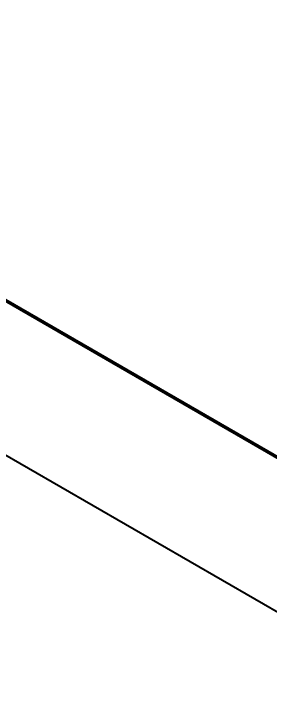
# Model space of a CAD drawing. Header units: millimetres. Extents: x 0 to 594, y 0 to 420.
# Drawn here: x 210.3 to 235, y 152.6 to 218.2 of the extents above; entities that cross this region are included whole.
import ezdxf

# ---------------------------------------------------------------- set-up
doc = ezdxf.new("R2010")
doc.units = ezdxf.units.MM
doc.header["$LTSCALE"] = 0.25
doc.layers.add('치수', color=1, linetype='Continuous')
doc.layers.add('파이프 작은 보어', color=30, linetype='Continuous', lineweight=50)
doc.styles.add('AdskIsoMetric', font='arial.ttf', dxfattribs={"width": 0.8, "height": 2.5})
doc.styles.add('AdskIsoMetric30', font='arial.ttf', dxfattribs={"width": 0.8, "oblique": 30, "height": 2.5})
doc.dimstyles.new('AdskIsoMetric', dxfattribs={"dimtxt": 2.5, "dimasz": 2.5, "dimexe": 1, "dimexo": 2, "dimgap": 0.8, "dimtad": 1, "dimdec": 0, "dimrnd": 1, "dimzin": 0, "dimdsep": 46, "dimtxsty": 'AdskIsoMetric', "dimcen": 0, "dimclrt": 7, "dimadec": 0, "dimazin": 0, "dimtfac": 1, "dimtdec": 0, "dimtmove": 1, "dimatfit": 3, "dimfxl": 0, "dimfrac": 2, "dimtolj": 1, "dimtzin": 0, "dimarcsym": 0})

# ---------------------------------------------------------------- blocks, each defined once
blk = doc.blocks.new('*D35')
at = {"layer": 'Defpoints', "color": 0}
for p in [(144.945, 227.653), (131.954, 220.153), (260.902, 160.705)]:
    blk.add_point(p, dxfattribs=at)
at = {"layer": '치수', "color": 0, "lineweight": -2}
for p, q in [((142.945, 226.498), (130.954, 219.576)), ((245.746, 154.455), (134.119, 218.903)), ((258.902, 159.55), (246.911, 152.628))]:
    blk.add_line(p, q, dxfattribs=at)
at = {"layer": '치수', "color": 0}
for points in [[(134.328, 219.264), (133.911, 218.542), (131.954, 220.153)], [(245.955, 154.816), (245.538, 154.094), (247.911, 153.205)]]:
    blk.add_solid(points, dxfattribs=at)
at = {"layer": '치수', "color": 7, "insert": (192.2, 187.988), "char_height": 2.5, "attachment_point": 5, "rotation": 330, "style": 'AdskIsoMetric30'}
blk.add_mtext('\\A1;12189', dxfattribs=at)

msp = doc.modelspace()

# ---------------------------------------------------------------- linework, layer by layer
at = {"layer": '파이프 작은 보어'}
for points in [[(211.7291, 189.0949), (167.8599, 214.4228)], [(255.5984, 163.7669), (211.7291, 189.0949)]]:
    msp.add_lwpolyline(points, dxfattribs=at)

# ---------------------------------------------------------------- dimensions: what is measured, and where the dimension line sits
at = {"layer": '치수'}
dim = msp.add_linear_dim(base=(131.9542, 220.1529), p1=(260.9017, 160.7051), p2=(144.9446, 227.6529), angle=150, text='12189', dimstyle='AdskIsoMetric', override={"dimtad": 0, "dimlfac": 91.03684, "dimtxsty": 'AdskIsoMetric30', "dimse1": 0, "dimse2": 0, "dimsd1": 0, "dimsd2": 0, "dimtmove": 1}, dxfattribs=at)
dim.commit()
dim.dimension.update_dxf_attribs({"geometry": '*D35', "text_midpoint": (192.1999, 187.9879), "dimtype": 160})

doc.saveas('drawing.dxf')
